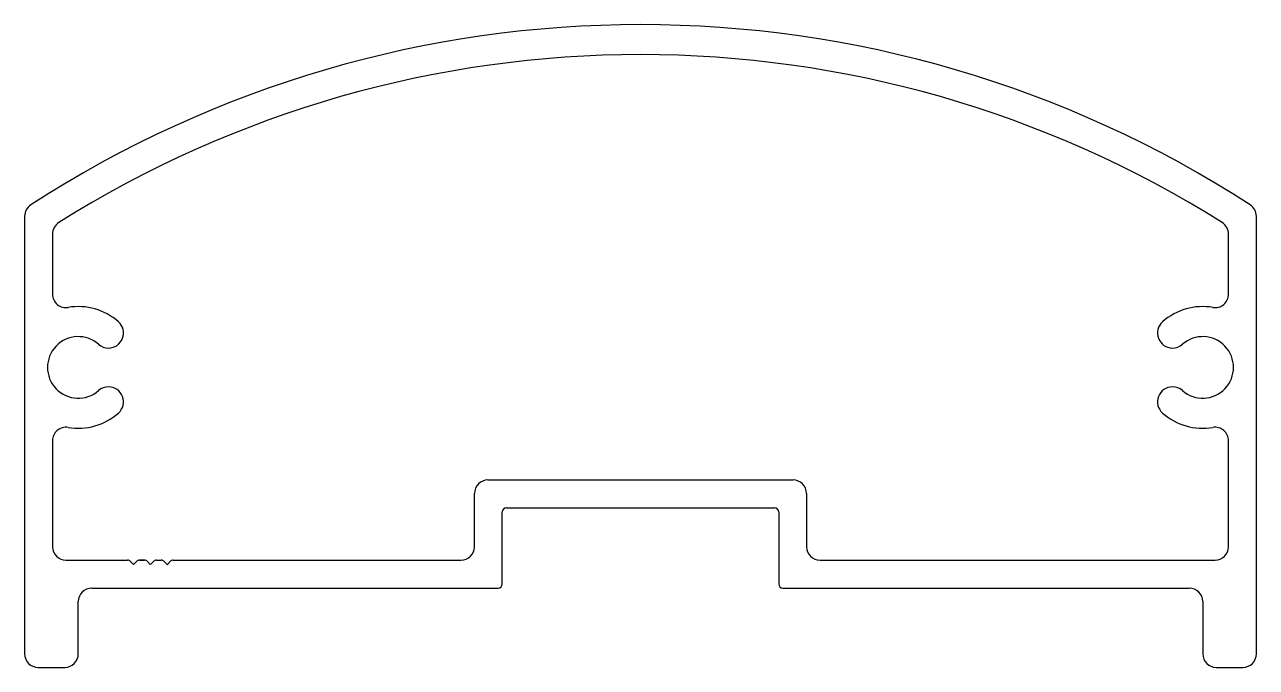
# Model space of a CAD drawing. Extents: x -35.7 to 37.3, y 0.5 to 38.6.
import ezdxf

# ---------------------------------------------------------------- set-up
doc = ezdxf.new("R2010")
doc.units = 0
doc.layers.add('1', color=4, linetype='CONTINUOUS')
doc.layers.add('5', color=6, linetype='CONTINUOUS')

msp = doc.modelspace()

# ---------------------------------------------------------------- linework, layer by layer
at = {"layer": '1', "color": 7}
for p, q in [((-35.745, 27.201), (-35.745, 1.258)), ((37.285, 1.258), (37.285, 27.201)), ((-7.425, 5.408), (-7.425, 9.668)), ((-7.175, 9.918), (8.715, 9.918)), ((8.965, 9.668), (8.965, 5.408)), ((-31.765, 5.158), (-7.675, 5.158)), ((9.215, 5.158), (33.305, 5.158)), ((-32.565, 1.258), (-32.565, 4.358)), ((34.105, 4.358), (34.105, 1.258)), ((-34.945, 0.458), (-33.365, 0.458)), ((34.905, 0.458), (36.485, 0.458))]:
    msp.add_line(p, q, dxfattribs=at)
for centre, radius, start, end in [((0.77, -27.932), 66.49, 57.06481, 122.93519), ((-34.945, 27.201), 0.8, 122.93519, 180), ((36.485, 27.201), 0.8, 360, 57.06481), ((-7.175, 9.668), 0.25, 90, 180), ((8.715, 9.668), 0.25, 0, 90), ((-31.765, 4.358), 0.8, 90, 180), ((-7.675, 5.408), 0.25, 270, 0), ((9.215, 5.408), 0.25, 180, 270), ((33.305, 4.358), 0.8, 360, 90), ((-34.945, 1.258), 0.8, 180, 270), ((-33.365, 1.258), 0.8, 270, 0), ((34.905, 1.258), 0.8, 180, 270), ((36.485, 1.258), 0.8, 270, 0)]:
    msp.add_arc(centre, radius, start, end, dxfattribs=at)
at = {"layer": '5', "color": 7}
for p, q in [((-34.095, 26.143), (-34.095, 22.582)), ((35.635, 22.582), (35.635, 26.143)), ((-34.095, 13.894), (-34.095, 7.608)), ((35.635, 7.608), (35.635, 13.894)), ((-8.275, 11.568), (9.815, 11.568)), ((-9.075, 7.608), (-9.075, 10.768)), ((10.615, 10.768), (10.615, 7.608)), ((-33.295, 6.808), (-29.641, 6.808)), ((-29.641, 6.808), (-29.641, 6.808)), ((-29.464, 6.735), (-29.293, 6.564)), ((-29.282, 6.564), (-29.11, 6.735)), ((-28.934, 6.808), (-28.641, 6.808)), ((-28.641, 6.808), (-28.934, 6.808)), ((-28.934, 6.808), (-28.641, 6.808)), ((-28.641, 6.808), (-28.934, 6.808)), ((-28.934, 6.808), (-28.641, 6.808)), ((-28.464, 6.735), (-28.293, 6.564)), ((-28.282, 6.564), (-28.111, 6.735)), ((-27.934, 6.808), (-27.641, 6.808)), ((-27.464, 6.735), (-27.293, 6.564)), ((-27.282, 6.564), (-27.111, 6.735)), ((-26.934, 6.808), (-9.875, 6.808)), ((11.415, 6.808), (34.835, 6.808))]:
    msp.add_line(p, q, dxfattribs=at)
for centre, radius, start, end in [((0.77, -27.932), 64.71, 57.79059, 122.20941), ((-33.295, 26.143), 0.8, 122.20941, 180), ((34.835, 26.143), 0.8, 0, 57.79059), ((-33.295, 22.582), 0.8, 180, 279.53911), ((34.835, 22.582), 0.8, 260.46089, 0), ((-32.565, 18.238), 3.605, 48.71017, 99.53911), ((34.105, 18.238), 3.605, 80.46089, 131.28983), ((-30.774, 20.278), 0.89, 270, 48.71017), ((32.313, 20.278), 0.89, 131.28983, 270), ((-32.565, 18.238), 1.825, 48.71017, 311.28983), ((34.105, 18.238), 1.825, 228.71017, 131.28983), ((-30.774, 20.278), 0.89, 228.71017, 270), ((32.313, 20.278), 0.89, 270, 311.28983), ((-30.774, 16.198), 0.89, 90, 131.28983), ((-30.774, 16.198), 0.89, 311.28983, 90), ((32.313, 16.198), 0.89, 90, 228.71017), ((32.313, 16.198), 0.89, 48.71017, 90), ((-32.565, 18.238), 3.605, 260.46089, 311.28983), ((34.105, 18.238), 3.605, 228.71017, 279.53911), ((-33.295, 13.894), 0.8, 80.46089, 180), ((34.835, 13.894), 0.8, 360, 99.53911), ((-8.275, 10.768), 0.8, 90, 180), ((9.815, 10.768), 0.8, 360, 90), ((-33.295, 7.608), 0.8, 180, 270), ((-9.875, 7.608), 0.8, 270, 0), ((11.415, 7.608), 0.8, 180, 270), ((34.835, 7.608), 0.8, 270, 0), ((-29.641, 6.558), 0.25, 45, 90), ((-28.934, 6.558), 0.25, 90, 135), ((-28.641, 6.558), 0.25, 45, 90), ((-27.934, 6.558), 0.25, 90, 135), ((-27.641, 6.558), 0.25, 45, 90), ((-26.934, 6.558), 0.25, 90, 135), ((-29.287, 6.569), 0.008, 225, 315), ((-28.287, 6.569), 0.008, 225, 315), ((-27.287, 6.569), 0.008, 225, 315)]:
    msp.add_arc(centre, radius, start, end, dxfattribs=at)

doc.saveas('drawing.dxf')
